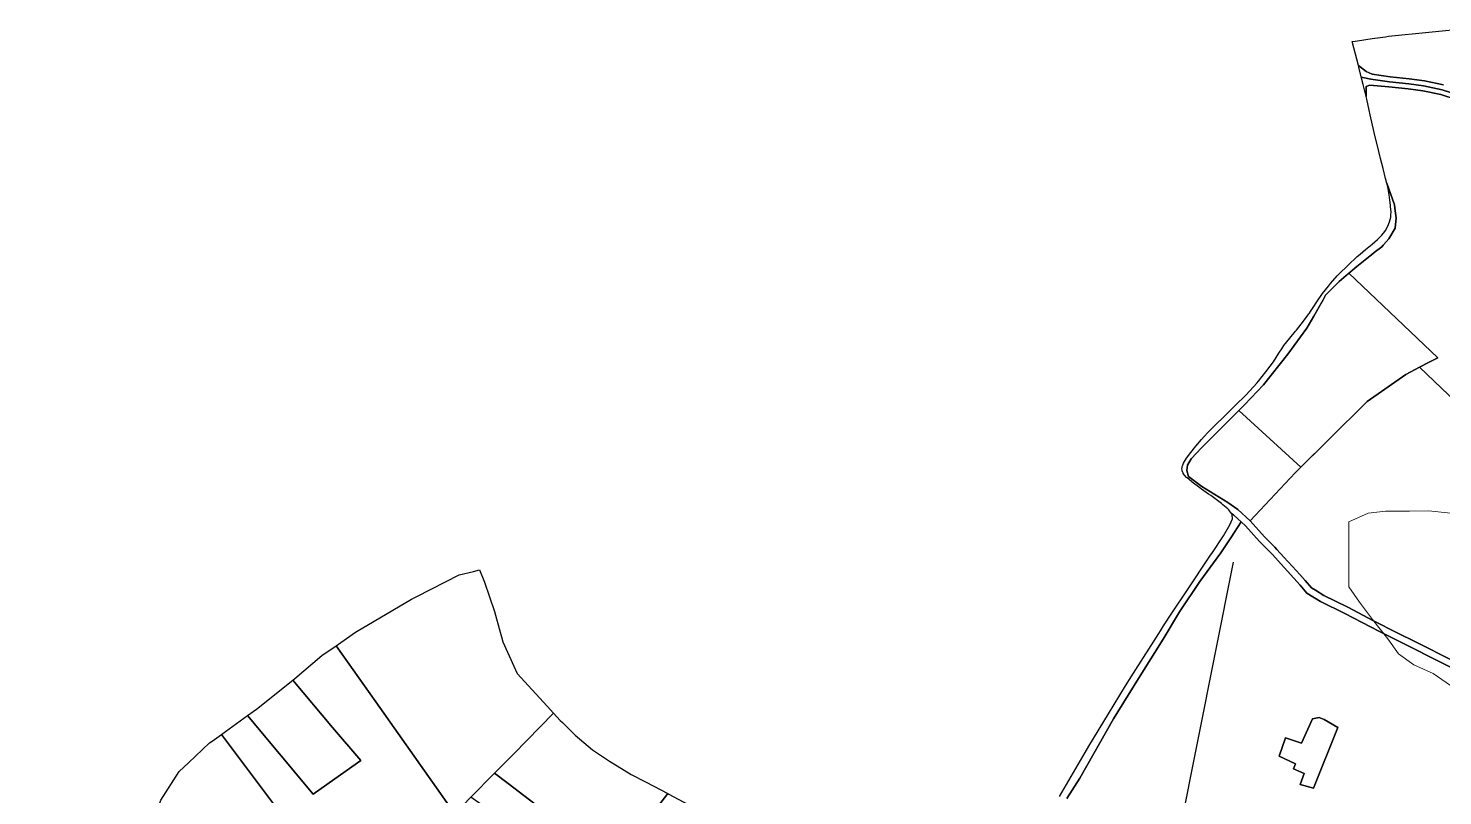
# Model space of a CAD drawing. Header units: metres. Extents: x 3 to 1027712, y 40 to 4430649.
# Drawn here: x 504366 to 505196, y 4411023 to 4411474 of the extents above; entities that cross this region are included whole.
import ezdxf

# ---------------------------------------------------------------- set-up
doc = ezdxf.new("R2010")
doc.units = ezdxf.units.M
doc.header["$MEASUREMENT"] = 0
doc.layers.add('A.ES.SDGC.CP.07003.cadastralparcel — CadastralParcel', color=1, linetype='Continuous')
doc.layers.add('Habitats_5_km', color=7, linetype='Continuous', lineweight=9, true_color=0xbefad2)
doc.layers.add('Lineas_electricas_5_km', color=1, linetype='Continuous', lineweight=30)

msp = doc.modelspace()

# ---------------------------------------------------------------- linework, layer by layer
at = {"layer": 'A.ES.SDGC.CP.07003.cadastralparcel — CadastralParcel', "color": 7, "linetype": 'Continuous', "flags": 128}
for points in [[(505196.57, 4411440.69), (505185.38, 4411443.01), (505176.51, 4411444.16), (505165.32, 4411445.32), (505154.82, 4411446.91), (505151.24, 4411448.47), (505146.66, 4411451.95), (505146.66, 4411451.95), (505143.06, 4411466.12), (505144.7, 4411466.32), (505146.12, 4411466.53), (505154.78, 4411467.77), (505162.66, 4411468.9), (505164.31, 4411469.14), (505211.71, 4411473.85)], [(505213.42, 4411432.05), (505195.8, 4411437.79), (505184.89, 4411440.05), (505176.16, 4411441.18), (505164.94, 4411442.34), (505153.98, 4411444), (505149.31, 4411445.01), (505148.52, 4411445.21), (505148.37, 4411445.25), (505146.92, 4411450.96), (505146.66, 4411451.95), (505151.24, 4411448.47), (505154.82, 4411446.91), (505165.32, 4411445.32), (505176.51, 4411444.16), (505185.38, 4411443.01), (505196.57, 4411440.69)], [(505212.52, 4411429.19), (505195.03, 4411434.89), (505184.39, 4411437.09), (505175.81, 4411438.2), (505164.56, 4411439.37), (505153.3, 4411440.35), (505151.18, 4411439.75), (505151.22, 4411433.79), (505150.63, 4411436.2), (505149.5, 4411440.8), (505148.37, 4411445.25), (505148.52, 4411445.21), (505149.31, 4411445.01), (505153.98, 4411444), (505164.94, 4411442.34), (505176.16, 4411441.18), (505184.89, 4411440.05), (505195.8, 4411437.79), (505213.42, 4411432.05)], [(505254.97, 4411205.55), (505182.46, 4411274.78), (505188.27, 4411277.87), (505193.23, 4411280.37), (505141.06, 4411330.02), (505145.72, 4411333.97), (505153.58, 4411340.22), (505154.29, 4411340.79), (505155.98, 4411342.13), (505160.32, 4411345.61), (505161.2, 4411346.59), (505161.35, 4411346.76), (505164.49, 4411350.3), (505168.15, 4411356.55), (505168.84, 4411362.45), (505168.27, 4411366.67), (505168.27, 4411366.67), (505167.8, 4411370.1), (505163.32, 4411382.94), (505163.05, 4411384.05), (505162.94, 4411384.5), (505162.65, 4411385.63), (505161.11, 4411391.51), (505159.65, 4411397.38), (505158.64, 4411401.43), (505156, 4411412.57), (505153.65, 4411423.01), (505153.03, 4411425.81), (505151.61, 4411432.2), (505151.22, 4411433.79), (505151.18, 4411439.75), (505153.3, 4411440.35), (505164.56, 4411439.37), (505175.81, 4411438.2), (505184.39, 4411437.09), (505195.03, 4411434.89), (505212.52, 4411429.19)], [(505200.79, 4411098.75), (505167.67, 4411115.36), (505161.06, 4411118.66), (505157.96, 4411120.21), (505154.85, 4411121.76), (505153.72, 4411122.32), (505138.61, 4411130.31), (505124.41, 4411137.32), (505116.44, 4411142.25), (505112.41, 4411146.85), (505104.97, 4411155.16), (505095.98, 4411164.99), (505088.67, 4411172.48), (505080.4, 4411181.77), (505077.9, 4411184.03), (505076.07, 4411185.69), (505073.43, 4411188.08), (505072.15, 4411188.99), (505071.09, 4411190.44), (505070.57, 4411191.14), (505070.04, 4411191.6), (505067.19, 4411194.07), (505066.59, 4411194.6), (505066.4, 4411194.77), (505064.75, 4411195.99), (505060.08, 4411199.44), (505058.81, 4411200.35), (505054.69, 4411203.3), (505053.62, 4411204.06), (505049.1, 4411207.4), (505048.98, 4411207.49), (505048.81, 4411207.63), (505046.14, 4411209.84), (505045.84, 4411210.16), (505044.79, 4411211.25), (505044.79, 4411211.25), (505044.63, 4411211.42), (505044.59, 4411211.47), (505043.91, 4411212.51), (505043.78, 4411212.72), (505043.7, 4411212.93), (505043.31, 4411213.89), (505043.22, 4411214.41), (505043.11, 4411215.12), (505043.21, 4411215.99), (505043.27, 4411216.47), (505043.56, 4411217.24), (505044.11, 4411218.58), (505045.82, 4411221.38), (505048.28, 4411224.78), (505051.27, 4411228.5), (505054.63, 4411232.39), (505056.25, 4411234.15), (505058.32, 4411236.41), (505059.97, 4411238.09), (505062.71, 4411240.88), (505068.08, 4411246.1), (505074.23, 4411252.08), (505080.73, 4411258.68), (505086.99, 4411265.49), (505087.96, 4411266.67), (505092.42, 4411272.06), (505094.89, 4411275.44), (505096.78, 4411278.02), (505100.04, 4411283.13), (505101.68, 4411285.63), (505103, 4411287.64), (505106.41, 4411291.94), (505109.85, 4411296.02), (505110.33, 4411296.58), (505114.45, 4411301.79), (505117.63, 4411306.17), (505117.88, 4411306.52), (505118.57, 4411307.6), (505120.03, 4411309.87), (505122.19, 4411313.27), (505125.67, 4411318.21), (505129.05, 4411322.49), (505130.22, 4411323.96), (505134.23, 4411328.39), (505135.26, 4411329.52), (505140.58, 4411334.78), (505145.93, 4411339.76), (505147.62, 4411341.23), (505150.81, 4411344), (505154.73, 4411347.14), (505157.86, 4411349.75), (505160.44, 4411352.42), (505162.08, 4411354.57), (505162.48, 4411355.1), (505163.97, 4411357.6), (505164.99, 4411360.13), (505165.61, 4411362.94), (505165.68, 4411364.09), (505165.8, 4411366.07), (505165.59, 4411368.94), (505165.55, 4411369.47), (505165.45, 4411370.25), (505165.34, 4411371.07), (505165.28, 4411371.59), (505165.11, 4411372.87), (505164.72, 4411376.13), (505164.1, 4411379.75), (505163.91, 4411380.54), (505163.32, 4411382.94), (505167.8, 4411370.1), (505168.27, 4411366.67), (505168.84, 4411362.45), (505168.15, 4411356.55), (505164.49, 4411350.3), (505161.35, 4411346.76), (505161.2, 4411346.59), (505160.32, 4411345.61), (505155.98, 4411342.13), (505154.29, 4411340.79), (505153.58, 4411340.22), (505145.72, 4411333.97), (505135.29, 4411325.11), (505127.44, 4411317.18), (505125.92, 4411314.37), (505123.14, 4411309.25), (505122.92, 4411308.84), (505120.49, 4411304.74), (505116.32, 4411297.72), (505105.19, 4411282.44), (505090.94, 4411264.55), (505079.81, 4411252.74), (505054.54, 4411227.44), (505048.46, 4411221.01), (505046.37, 4411217.36), (505046.02, 4411214.24), (505047.07, 4411210.59), (505054.89, 4411204.86), (505070.01, 4411195.48), (505075.95, 4411191.19), (505083.25, 4411184.59), (505091.59, 4411175.21), (505097.6, 4411169.07), (505098.89, 4411167.74), (505102.95, 4411163.29), (505107.93, 4411157.84), (505112.21, 4411153.07), (505115.41, 4411149.5), (505119.06, 4411145.34), (505121.45, 4411143.85), (505126.35, 4411140.82), (505140.44, 4411133.87), (505155.55, 4411125.88), (505169.46, 4411118.93), (505180.21, 4411113.55), (505202.61, 4411102.31)], [(505202.61, 4411102.31), (505180.21, 4411113.55), (505169.46, 4411118.93), (505155.55, 4411125.88), (505140.44, 4411133.87), (505126.35, 4411140.82), (505121.45, 4411143.85), (505119.06, 4411145.34), (505115.41, 4411149.5), (505112.21, 4411153.07), (505107.93, 4411157.84), (505102.95, 4411163.29), (505098.89, 4411167.74), (505097.6, 4411169.07), (505091.59, 4411175.21), (505083.25, 4411184.59), (505109.48, 4411212.8), (505129.4, 4411232.4), (505151.77, 4411254.75), (505174.48, 4411270.52), (505182.46, 4411274.78), (505254.97, 4411205.55)], [(504971.34, 4411022.78), (504986.37, 4411048.61), (504988.55, 4411052.22), (505000.01, 4411071.24), (505010.09, 4411087.65), (505014.68, 4411095.12), (505029.48, 4411118.46), (505030.48, 4411120.04), (505032.37, 4411122.91), (505037.27, 4411130.33), (505046.43, 4411144.19), (505059.59, 4411163.8), (505061.06, 4411166.04), (505067.49, 4411175.87), (505071.31, 4411182.28), (505072.85, 4411185.88), (505072.59, 4411188.39), (505072.4, 4411188.65), (505072.15, 4411188.99), (505073.43, 4411188.08), (505076.07, 4411185.69), (505077.9, 4411184.03), (505071.91, 4411174.57), (505065.97, 4411165.78), (505053.63, 4411148.93), (505041.63, 4411131.21), (505032.07, 4411115.23), (505017.58, 4411091.97), (505002.97, 4411068.34), (504983.16, 4411033.6), (504975.64, 4411021.51)], [(504975.64, 4411021.51), (504983.16, 4411033.6), (505002.97, 4411068.34), (505017.58, 4411091.97), (505032.07, 4411115.23), (505041.63, 4411131.21), (505053.63, 4411148.93), (505065.97, 4411165.78), (505071.91, 4411174.57), (505077.9, 4411184.03), (505080.4, 4411181.77), (505088.67, 4411172.48), (505095.98, 4411164.99), (505104.97, 4411155.16), (505112.41, 4411146.85), (505116.44, 4411142.25), (505124.41, 4411137.32), (505138.61, 4411130.31), (505153.72, 4411122.32), (505154.85, 4411121.76), (505157.96, 4411120.21), (505161.06, 4411118.66), (505167.67, 4411115.36), (505200.79, 4411098.75)]]:
    msp.add_lwpolyline(points, dxfattribs=at)
for points in [[(505193.23, 4411280.37), (505188.27, 4411277.87), (505182.46, 4411274.78), (505174.48, 4411270.52), (505151.77, 4411254.75), (505129.4, 4411232.4), (505112.84, 4411216.11), (505076.57, 4411249.5), (505079.81, 4411252.74), (505090.94, 4411264.55), (505105.19, 4411282.44), (505116.32, 4411297.72), (505120.49, 4411304.74), (505122.92, 4411308.84), (505123.14, 4411309.25), (505125.92, 4411314.37), (505127.44, 4411317.18), (505135.29, 4411325.11), (505141.06, 4411330.02), (505193.23, 4411280.37)], [(505112.84, 4411216.11), (505109.48, 4411212.8), (505083.25, 4411184.59), (505075.95, 4411191.19), (505070.01, 4411195.48), (505054.89, 4411204.86), (505047.07, 4411210.59), (505046.02, 4411214.24), (505046.37, 4411217.36), (505048.46, 4411221.01), (505054.54, 4411227.44), (505076.57, 4411249.5), (505112.84, 4411216.11)], [(504570.1, 4411078.38), (504546.82, 4411111.32), (504549.67, 4411113.28), (504558.3, 4411119.19), (504591.1, 4411138.67), (504594.21, 4411140.26), (504619.14, 4411153.01), (504627.48, 4411154.95), (504630.97, 4411155.76), (504633.89, 4411148.55), (504639.79, 4411131.47), (504643.09, 4411119.24), (504643.82, 4411116.53), (504644.6, 4411113.63), (504651.16, 4411099.29), (504653.1, 4411095.04), (504670.7, 4411075.88), (504674.43, 4411071.74), (504650.87, 4411047.71), (504644.6, 4411041.32), (504639.81, 4411036.43), (504626, 4411022.35), (504616.51, 4411012.67), (504570.1, 4411078.38)], [(504513.08, 4411014.55), (504479.57, 4411059.21), (504482.05, 4411061.01), (504494.89, 4411070.32), (504533.46, 4411024.07), (504549.55, 4411035.5), (504561.31, 4411043.85), (504544.83, 4411063.37), (504521.39, 4411091.11), (504522.67, 4411092.14), (504538.53, 4411105.64), (504546.82, 4411111.32), (504570.1, 4411078.38), (504616.51, 4411012.67), (504606.64, 4411002.61), (504558.71, 4410953.72), (504545.43, 4410971.43), (504513.08, 4411014.55)], [(504533.46, 4411024.07), (504494.89, 4411070.32), (504500.13, 4411074.13), (504521.39, 4411091.11), (504544.83, 4411063.37), (504561.31, 4411043.85), (504549.55, 4411035.5), (504533.46, 4411024.07)], [(504647.82, 4411030.37), (504639.81, 4411036.43), (504644.6, 4411041.32), (504650.87, 4411047.71), (504674.43, 4411071.74), (504678.3, 4411067.46), (504679.62, 4411066.17), (504687.17, 4411058.85), (504697.33, 4411050.25), (504704.31, 4411045.47), (504707.24, 4411043.47), (504711.81, 4411040.68), (504720.02, 4411035.65), (504728.36, 4411031.4), (504733.31, 4411028.87), (504741.55, 4411024.5), (504712.72, 4410987.19), (504704.84, 4410987.19), (504691.99, 4410996.92), (504669.63, 4411013.85), (504647.82, 4411030.37)], [(505109.67, 4411041.98), (505100.21, 4411046.43), (505103.99, 4411057.13), (505113.22, 4411054.16), (505119.64, 4411068.42), (505121.72, 4411068.77), (505123.66, 4411069.06), (505126.55, 4411068.04), (505128.97, 4411066.62), (505134.56, 4411063.25), (505120.41, 4411027.72), (505112.47, 4411029.88), (505114.88, 4411036.25), (505108.52, 4411038.96), (505109.67, 4411041.98)], [(505109.67, 4411041.98), (505108.52, 4411038.96), (505114.88, 4411036.25), (505112.47, 4411029.88), (505120.41, 4411027.72), (505134.56, 4411063.25), (505128.97, 4411066.62), (505126.55, 4411068.04), (505123.66, 4411069.06), (505121.72, 4411068.77), (505119.64, 4411068.42), (505113.22, 4411054.16), (505103.99, 4411057.13), (505100.21, 4411046.43), (505109.67, 4411041.98)], [(504473.93, 4410948.56), (504434.3, 4410983.72), (504437.5, 4411001.22), (504437.66, 4411002.08), (504444.05, 4411020.62), (504454.73, 4411037.5), (504460.21, 4411042.61), (504472.63, 4411054.18), (504474.15, 4411055.28), (504479.57, 4411059.21), (504513.08, 4411014.55), (504473.93, 4410948.56)], [(504632.04, 4411018.05), (504626, 4411022.35), (504639.81, 4411036.43), (504647.82, 4411030.37), (504669.63, 4411013.85), (504691.99, 4410996.92), (504704.84, 4410987.19), (504700.65, 4410982.81), (504692.88, 4410974.69), (504686.65, 4410979.13), (504676.43, 4410986.42), (504672.22, 4410989.41), (504658.91, 4410998.9), (504634.91, 4411016), (504632.04, 4411018.05)], [(504716.25, 4410971.37), (504700.65, 4410982.81), (504704.84, 4410987.19), (504712.72, 4410987.19), (504741.55, 4411024.5), (504742.18, 4411024.18), (504771.06, 4411008.68), (504790.45, 4410999.62), (504804.25, 4410990.11), (504767.47, 4410933.78), (504716.25, 4410971.37)]]:
    msp.add_lwpolyline(points, close=True, dxfattribs=at)
at = {"layer": 'Habitats_5_km'}
msp.add_lwpolyline([(505203.27, 4411086.15), (505190.55, 4411095.03), (505179.11, 4411100.1), (505170.21, 4411106.45), (505163.85, 4411115.34), (505154.95, 4411126.77), (505147.32, 4411136.94), (505140.97, 4411145.83), (505140.97, 4411162.36), (505140.98, 4411173.81), (505140.98, 4411183.98), (505152.43, 4411189.09), (505162.6, 4411190.37), (505176.59, 4411190.39), (505188.04, 4411190.41), (505200.76, 4411189.16)], dxfattribs=at)
at = {"layer": 'Lineas_electricas_5_km'}
msp.add_polyline3d([(505073.28, 4411160.42, 21.26), (505031.29, 4410950.06, 27.3), (505092.85, 4410729.57, 25.2), (505134.13, 4410434.75, 25.1), (505172.63, 4410154.33, 23.2), (505220.53, 4409805.15, 31.6), (505288.63, 4409451.66, 19.9), (505357.07, 4409102.4, 20.6), (505457.12, 4408583.62, 24.5), (505355.14, 4408398.32, 21.4), (505258.67, 4408221.93, 18.5), (505164.85, 4408050.63, 16.1), (505055.62, 4407851.08, 15.3), (504951.31, 4407660.44, 14.1), (504853.62, 4407481.97, 13), (504742.72, 4407279.48, 11), (504649.49, 4407109.09, 9.3), (504437.91, 4406722.48, 6.9), (504340.16, 4406545.51, 5.7), (504167.87, 4406398.16, 4.8), (504018.54, 4406271.76, 5.4), (503869.16, 4406145.41, 4.96)], dxfattribs=at)

doc.saveas('drawing.dxf')
